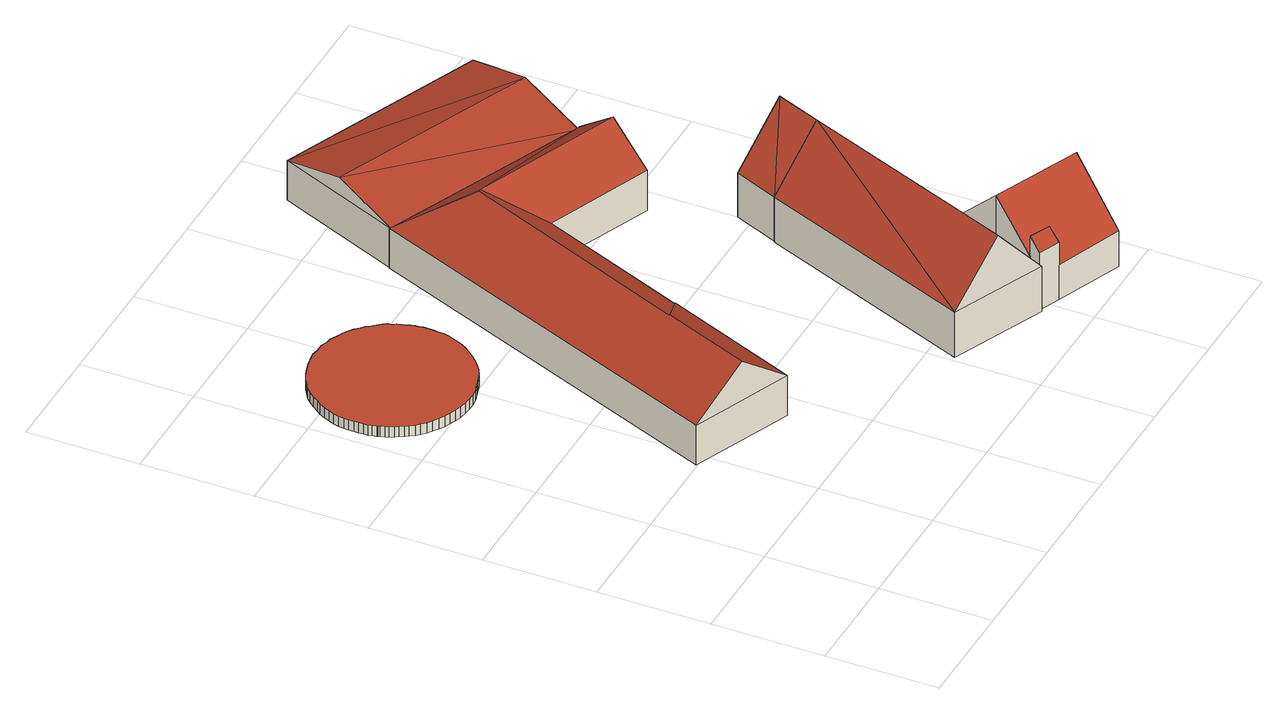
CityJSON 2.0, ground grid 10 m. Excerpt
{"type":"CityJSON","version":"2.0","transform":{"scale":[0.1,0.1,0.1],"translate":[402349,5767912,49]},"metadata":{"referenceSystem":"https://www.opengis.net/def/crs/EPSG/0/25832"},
"CityObjects":{
"building1":{"type":"Building","attributes":{"Gemeindeschluessel":"05566012","Geometrietyp2DReferenz":"3000","function":"51003_1201","roofType":"1000","measuredHeight":1.02},"geometry":[{"type":"Solid","lod":"2","boundaries":[[[[0,1,2,3]],[[4,5,1,0]],[[6,7,5,4]],[[8,9,7,6]],[[10,11,9,8]],[[12,13,11,10]],[[14,15,13,12]],[[16,17,15,14]],[[18,19,17,16]],[[20,21,19,18]],[[22,23,21,20]],[[24,25,23,22]],[[26,27,25,24]],[[28,29,27,26]],[[30,31,29,28]],[[32,33,31,30]],[[34,35,33,32]],[[36,37,35,34]],[[38,39,37,36]],[[40,41,39,38]],[[42,43,41,40]],[[44,45,43,42]],[[46,47,45,44]],[[48,49,47,46]],[[50,51,49,48]],[[52,53,51,50]],[[54,55,53,52]],[[56,57,55,54]],[[58,59,57,56]],[[60,61,59,58]],[[62,63,61,60]],[[64,65,63,62]],[[66,67,65,64]],[[68,69,67,66]],[[70,71,69,68]],[[72,73,71,70]],[[74,75,73,72]],[[76,77,75,74]],[[78,79,77,76]],[[80,81,79,78]],[[82,83,81,80]],[[84,85,83,82]],[[86,87,85,84]],[[88,89,87,86]],[[90,91,89,88]],[[92,93,91,90]],[[94,95,93,92]],[[96,97,95,94]],[[98,99,97,96]],[[100,101,99,98]],[[102,103,101,100]],[[104,105,103,102]],[[106,107,105,104]],[[108,109,107,106]],[[110,111,109,108]],[[112,113,111,110]],[[114,115,113,112]],[[116,117,115,114]],[[118,119,117,116]],[[120,121,119,118]],[[122,123,121,120]],[[124,125,123,122]],[[126,127,125,124]],[[128,129,127,126]],[[124,122,120,118,116,114,112,110,108,106,104,102,100,98,96,94,92,90,88,86,84,82,80,78,76,74,72,70,68,66,64,62,60,58,56,54,52,50,48,46,44,42,40,38,36,34,32,30,28,26,24,22,20,18,16,14,12,10,8,6,4,0,3,130,131,132,133,134,135,136,137,138,139,140,141,142,143,144,145,146,147,148,128,126]],[[149,150,151,152,153,154,155,156,157,158,159,160,161,162,163,164,165,166,167,2,1,5,7,9,11,13,15,17,19,21,23,25,27,29,31,33,35,37,39,41,43,45,47,49,51,53,55,57,59,61,63,65,67,69,71,73,75,77,79,81,83,85,87,89,91,93,95,97,99,101,103,105,107,109,111,113,115,117,119,121,123,125,127,129]],[[148,149,129,128]],[[147,150,149,148]],[[146,151,150,147]],[[145,152,151,146]],[[144,153,152,145]],[[143,154,153,144]],[[142,155,154,143]],[[141,156,155,142]],[[140,157,156,141]],[[139,158,157,140]],[[138,159,158,139]],[[137,160,159,138]],[[136,161,160,137]],[[135,162,161,136]],[[134,163,162,135]],[[133,164,163,134]],[[132,165,164,133]],[[131,166,165,132]],[[130,167,166,131]],[[3,2,167,130]]]],"semantics":{"surfaces":[{"type":"WallSurface"},{"type":"RoofSurface"},{"type":"GroundSurface"}],"values":[[0,0,0,0,0,0,0,0,0,0,0,0,0,0,0,0,0,0,0,0,0,0,0,0,0,0,0,0,0,0,0,0,0,0,0,0,0,0,0,0,0,0,0,0,0,0,0,0,0,0,0,0,0,0,0,0,0,0,0,0,0,0,0,0,1,2,0,0,0,0,0,0,0,0,0,0,0,0,0,0,0,0,0,0,0,0]]}}]},
"building2":{"type":"Building","attributes":{"Gemeindeschluessel":"05566012","Geometrietyp2DReferenz":"3000","function":"31001_2700","roofType":"5000","measuredHeight":7.79},"geometry":[{"type":"Solid","lod":"2","boundaries":[[[[168,169,170]],[[169,171,170]],[[171,169,172]],[[173,171,172]],[[172,174,173]],[[175,176,177]],[[170,178,168]],[[179,180,181,182,183,184,185,186,187,188]],[[168,179,188,169]],[[178,180,179,168]],[[189,181,180,178]],[[190,182,181,189]],[[191,183,182,190]],[[177,184,183,191]],[[176,185,184,177]],[[174,186,185,176]],[[172,187,186,174]],[[169,188,187,172]],[[192,193,173,174,176,175]],[[175,177,191,192]],[[192,191,190,193]],[[173,193,190,189,171]],[[178,170,171,189]]]],"semantics":{"surfaces":[{"type":"RoofSurface"},{"type":"WallSurface"},{"type":"GroundSurface"}],"values":[[0,0,0,0,0,1,1,2,1,1,1,1,1,1,1,1,1,1,0,0,0,0,0]]}}]},
"building3":{"type":"Building","attributes":{"name":"Berstermann","Gemeindeschluessel":"05566012","Geometrietyp2DReferenz":"3000","function":"31001_1000"},"address":[{"country":"Germany","locality":"Greven","thoroughfareNumber":"24","thoroughfareName":"Hülshorster Stiege"}],"children":["building3-1","building3-2","building3-3"]},
"building3-1":{"type":"BuildingPart","attributes":{"roofType":"3100","measuredHeight":9.67},"parents":["building3"],"geometry":[{"type":"Solid","lod":"2","boundaries":[[[[194,195,196,197]],[[198,199,195,194]],[[200,201,202,203]],[[204,205,201,200]],[[197,196,205,204]],[[206,197,204]],[[207,206,204]],[[206,207,194]],[[200,203,208,209,198,194,207]],[[206,194,197]],[[204,200,207]],[[195,199,210,211,202,201,205,196]],[[210,209,208,211]],[[211,208,203,202]],[[199,198,209,210]]]],"semantics":{"surfaces":[{"type":"WallSurface"},{"type":"RoofSurface"},{"type":"GroundSurface"},{"type":"ClosureSurface"}],"values":[[0,0,0,0,0,1,1,1,1,0,0,2,3,3,3]]}}]},
"building3-2":{"type":"BuildingPart","attributes":{"roofType":"3100","measuredHeight":8.49},"parents":["building3"],"geometry":[{"type":"Solid","lod":"2","boundaries":[[[[212,213,199,198,214]],[[215,216,213,212]],[[217,218,216,215]],[[219,220,218,217]],[[212,214,221,215]],[[222,223,219,217,215,221]],[[211,210,199,213,216,218,220,224]],[[208,211,224,223,222]],[[208,222,221,209]],[[211,208,209,210]],[[198,209,221,214]],[[209,198,199,210]],[[220,219,223,224]]]],"semantics":{"surfaces":[{"type":"WallSurface"},{"type":"RoofSurface"},{"type":"GroundSurface"},{"type":"ClosureSurface"}],"values":[[0,0,0,0,1,1,2,3,0,3,0,3,3]]}}]},
"building3-3":{"type":"BuildingPart","attributes":{"roofType":"2100","measuredHeight":6.51},"parents":["building3"],"geometry":[{"type":"Solid","lod":"2","boundaries":[[[[225,203,202,220,219,226]],[[227,228,225,226]],[[211,224,220,202]],[[203,225,228,222,208]],[[203,208,211,202]],[[223,222,228,227]],[[224,211,208,222,223]],[[219,223,227,226]],[[220,224,223,219]]]],"semantics":{"surfaces":[{"type":"WallSurface"},{"type":"RoofSurface"},{"type":"GroundSurface"},{"type":"ClosureSurface"}],"values":[[0,1,2,0,3,0,3,0,3]]}}]},
"building4":{"type":"Building","attributes":{"Gemeindeschluessel":"05566012","Geometrietyp2DReferenz":"3000","function":"31001_2700","roofType":"3100","measuredHeight":5.6},"geometry":[{"type":"Solid","lod":"2","boundaries":[[[[229,230,231,232]],[[233,234,230,229]],[[235,236,234,233]],[[232,231,236,235]],[[229,237,233]],[[235,238,232]],[[237,229,232]],[[232,238,237]],[[233,237,238]],[[238,235,233]],[[230,234,236,231]]]],"semantics":{"surfaces":[{"type":"WallSurface"},{"type":"RoofSurface"},{"type":"GroundSurface"}],"values":[[0,0,0,0,0,0,1,1,1,1,2]]}}]},
"building5":{"type":"Building","attributes":{"Gemeindeschluessel":"05566012","Geometrietyp2DReferenz":"3000","function":"31001_2700","roofType":"3100","measuredHeight":9.64},"geometry":[{"type":"Solid","lod":"2","boundaries":[[[[239,240,241,197]],[[242,243,240,239]],[[194,244,243,242]],[[197,241,244,194]],[[239,245,242]],[[194,206,197]],[[245,239,197]],[[197,206,245]],[[242,245,206]],[[206,194,242]],[[240,243,244,241]]]],"semantics":{"surfaces":[{"type":"WallSurface"},{"type":"RoofSurface"},{"type":"GroundSurface"}],"values":[[0,0,0,0,0,0,1,1,1,1,2]]}}]}
},
"vertices":[
[52,400,19],[52,400,9],[57,398,9],[57,398,19],[47,402,19],[47,402,9],[42,405,19],[42,405,9],[37,408,19],[37,408,9],[33,411,19],[33,411,9],[29,415,19],[29,415,9],[26,418,19],[26,418,9],[23,422,19],[23,422,9],[21,425,19],[21,425,9],[19,429,19],[19,429,9],[17,432,19],[17,432,9],[15,436,19],[15,436,9],[14,439,19],[14,439,9],[13,443,19],[13,443,9],[12,444,19],[12,444,9],[12,445,19],[12,445,9],[11,449,19],[11,449,9],[10,452,19],[10,452,9],[10,456,19],[10,456,9],[10,460,19],[10,460,9],[10,464,19],[10,464,9],[10,469,19],[10,469,9],[10,473,19],[10,473,9],[11,478,19],[11,478,9],[12,483,19],[12,483,9],[14,488,19],[14,488,9],[16,493,19],[16,493,9],[19,498,19],[19,498,9],[22,502,19],[22,502,9],[26,507,19],[26,507,9],[30,512,19],[30,512,9],[34,516,19],[34,516,9],[40,520,19],[40,520,9],[45,523,19],[45,523,9],[51,526,19],[51,526,9],[57,528,19],[57,528,9],[64,530,19],[64,530,9],[70,531,19],[70,531,9],[77,532,19],[77,532,9],[83,531,19],[83,531,9],[90,531,19],[90,531,9],[96,529,19],[96,529,9],[101,528,19],[101,528,9],[107,525,19],[107,525,9],[112,523,19],[112,523,9],[117,520,19],[117,520,9],[121,517,19],[121,517,9],[125,513,19],[125,513,9],[128,510,19],[128,510,9],[131,506,19],[131,506,9],[134,503,19],[134,503,9],[137,499,19],[137,499,9],[139,496,19],[139,496,9],[140,492,19],[140,492,9],[142,489,19],[142,489,9],[143,485,19],[143,485,9],[144,482,19],[144,482,9],[145,479,19],[145,479,9],[146,475,19],[146,475,9],[146,472,19],[146,472,9],[147,468,19],[147,468,9],[147,464,19],[147,464,9],[147,459,19],[147,459,9],[146,455,19],[146,455,9],[63,396,19],[70,395,19],[76,394,19],[82,394,19],[89,395,19],[95,397,19],[102,399,19],[108,401,19],[114,404,19],[119,408,19],[124,412,19],[128,416,19],[132,421,19],[136,426,19],[139,431,19],[141,435,19],[143,440,19],[145,445,19],[146,450,19],[146,450,9],[145,445,9],[143,440,9],[141,435,9],[139,431,9],[136,426,9],[132,421,9],[128,416,9],[124,412,9],[119,408,9],[114,404,9],[108,401,9],[102,399,9],[95,397,9],[89,395,9],[82,394,9],[76,394,9],[70,395,9],[63,396,9],
[406,454,48],[405,454,48],[391,417,79],[259,471,79],[221,531,48],[246,466,87],[219,532,48],[130,181,87],[85,200,48],[176,163,48],[376,380,48],[406,454,9],[376,380,9],[280,419,9],[225,285,9],[226,285,9],[176,163,9],[85,200,9],[219,532,9],[221,531,9],[405,454,9],[280,419,48],[225,285,48],[226,285,48],[162,259,87],[162,260,86],
[464,235,55],[464,235,11],[378,270,11],[378,270,55],[420,125,55],[420,125,11],[385,39,55],[385,39,11],[386,41,11],[386,41,55],[300,75,55],[300,75,11],[421,253,108],[343,57,108],[391,52,55],[405,88,55],[405,88,11],[391,52,11],
[498,91,58],[498,91,11],[420,125,57],[484,55,96],[484,55,11],[465,9,46],[465,9,11],[405,33,45],[405,33,11],[405,88,96],[391,52,57],[410,44,57],[410,44,11],
[386,41,67],[405,33,67],[410,44,76],[391,52,77],
[453,569,46],[453,569,7],[269,645,7],[269,645,46],[405,454,46],[405,454,7],[221,531,46],[221,531,7],[429,512,63],[245,588,63],
[395,310,55],[395,310,12],[378,270,12],[480,276,55],[480,276,12],[464,235,12],[437,293,108]
]}
